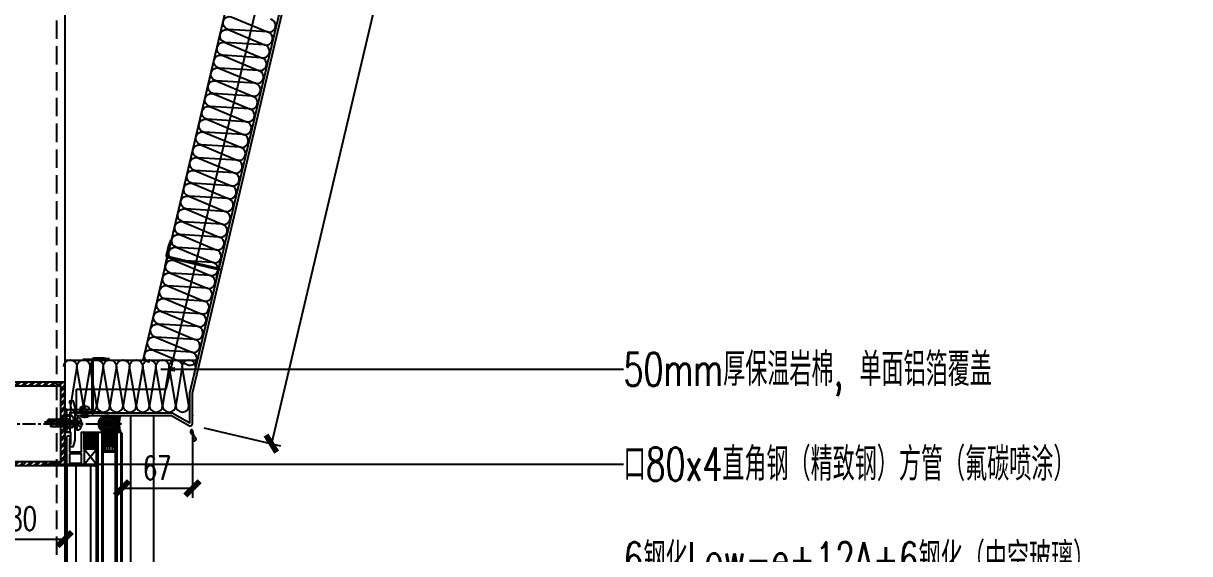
# Model space of a CAD drawing. Extents: x -160106 to 966792, y -663931 to 1550022.
# Drawn here: x -41185 to -40078, y -85866 to -85363 of the extents above; entities that cross this region are included whole.
import ezdxf
from ezdxf.enums import TextEntityAlignment as Align
from ezdxf.xclip import XClip

# ---------------------------------------------------------------- set-up
doc = ezdxf.new("R2010")
doc.units = 0
for name, pattern in [('AUSGEZOGEN', [0]), ('CENTER', [2, 1.25, -0.25, 0.25, -0.25]), ('ZN-CENTER', [2, 1.25, -0.25, 0.25, -0.25]), ('ZN-DASH', [0.35, 0.25, -0.1])]:
    doc.linetypes.add(name, pattern=pattern)
for name, color, linetype in [('!ZN1-填充-8', 8, 'Continuous'), ('!ZN3-玻璃幕墙-4', 4, 'Continuous'), ('!ZN3-铝板幕墙-3', 3, 'Continuous'), ('!ZN4-辅助材料-1', 1, 'Continuous'), ('!ZN4-配件-11', 11, 'Continuous'), ('!ZN5-钢材投影-40', 40, 'Continuous'), ('!ZN5-铝材投影-112', 112, 'Continuous'), ('!ZN5-铝材断面-6', 6, 'Continuous'), ('!ZN6-虚线-8', 8, 'ZN-DASH'), ('20剖面图$0$A-LIN-V', 9, 'Continuous'), ('2钢材断面', 2, 'Continuous'), ('A_Hatch', 8, 'Continuous'), ('DIM', 173, 'Continuous'), ('Fill', 8, 'Continuous'), ('TEXT', 7, 'Continuous'), ('ZX', 240, 'CENTER'), ('型材截面颜色', 253, 'Continuous')]:
    doc.layers.add(name, color=color, linetype=linetype)
for name, color, linetype, lineweight in [('0CABR-填充', 8, 'Continuous', 5), ('0CABR-密封材料、垫片', 195, 'Continuous', 9), ('0填充', 8, 'Continuous', 13)]:
    doc.layers.add(name, color=color, linetype=linetype, lineweight=lineweight)
doc.styles.add('DHTEXT-1', font='ROMANS.shx', dxfattribs={"width": 0.7, "bigfont": 'CHINESE.shx'})
doc.dimstyles.new('ZN9', dxfattribs={"dimscale": 9, "dimtxt": 2.5, "dimasz": 1.5, "dimexe": 1, "dimexo": 2, "dimgap": 0.9, "dimtad": 1, "dimdec": 0, "dimdsep": 46, "dimtxsty": 'DHTEXT-1', "dimblk": 'ARCHTICK', "dimcen": 2.5, "dimclrd": 173, "dimclre": 173, "dimclrt": 7, "dimazin": 2, "dimtfac": 1, "dimtix": 1, "dimtmove": 2, "dimatfit": 3, "dimfxl": 0, "dimarcsym": 0})

# ---------------------------------------------------------------- blocks, each defined once
blk = doc.blocks.new('20250822090122')
at = {"layer": 'A_Hatch'}
h = blk.add_hatch(dxfattribs=at)
h.set_pattern_fill('ANSI32', color=256)
h.set_pattern_definition([(45, (-80, -40), (-3.3676, 3.3676), []), (45, (-77.755, -40), (-3.3676, 3.3676), [])])
h.paths.add_polyline_path([(0, 40), (-80, 40), (-80, -40), (0, -40)])
h.paths.add_polyline_path([(-4, 36), (-4, -36), (-76, -36), (-76, 36)], flags=16)
at = {"layer": '2钢材断面'}
for points in [[(-80, 40), (0, 40), (0, -40), (-80, -40)], [(-76, 36), (-4, 36), (-4, -36), (-76, -36)]]:
    blk.add_lwpolyline(points, close=True, dxfattribs=at)
blk = doc.blocks.new('*U3028')
at = {"layer": '!ZN1-填充-8'}
h = blk.add_hatch(dxfattribs=at)
h.set_pattern_fill('ANSI37', color=256, scale=0.5, style=0)
h.set_pattern_definition([(45, (6, -9e-16), (-1.12253, 1.12253), []), (135, (6, -9e-16), (-1.12253, -1.12253), [])])
h.paths.add_polyline_path([(0, 5), (0, 19), (1, 18), (14, 18), (14, 17.7), (12, 15.7), (12, 8.3), (14, 6.2), (14, 6), (1, 6)])
h = blk.add_hatch(dxfattribs=at)
h.set_pattern_fill('DOTS', color=8, style=0)
h.set_pattern_definition([(0, (6, -9e-16), (0.79375, 1.5875), [0, -1.5875])])
h.paths.add_polyline_path([(13, 15.3), (13, 8.7), (14.4, 7.2), (17.8, 7.2), (17.8, 16.7), (14.4, 16.7)])
for points in [[(18.8, 18), (14, 18), (14, 17.7), (18.8, 17.7)], [(18.8, 6.2), (14, 6.2), (14, 6), (18.8, 6)]]:
    blk.add_hatch(color=256, dxfattribs=at).paths.add_polyline_path(points)
for p, q in [((0, 23), (729.5, 23)), ((0, 19), (729.5, 19)), ((0, 5), (729.5, 5)), ((0, 1), (729.5, 1))]:
    blk.add_line(p, q, dxfattribs=at)
at = {"layer": '!ZN3-玻璃幕墙-4'}
for points in [[(729.5, 24), (1, 24), (0, 23), (0, 19), (1, 18), (729.5, 18)], [(729.5, 6), (1, 6), (0, 5), (0, 1), (1, 0), (729.5, 0)]]:
    blk.add_lwpolyline(points, dxfattribs=at)
at = {"layer": '!ZN4-辅助材料-1'}
for points in [[(0, 5), (0, 19), (1, 18), (14, 18), (14, 17.7), (12, 15.7), (12, 8.3), (12, 8.3), (14, 6.2), (14, 6), (1, 6), (0, 5)], [(12, 15.7), (12, 8.3), (14, 6.2), (19, 6.2), (19, 17.7), (14, 17.7)], [(13, 15.3), (13, 8.7), (14.4, 7.2), (17.8, 7.2), (17.8, 16.7), (14.4, 16.7)], [(18.8, 18), (14, 18), (14, 17.7), (18.8, 17.7)], [(18.8, 6.2), (14, 6.2), (14, 6), (18.8, 6)]]:
    blk.add_lwpolyline(points, close=True, dxfattribs=at)
blk.add_lwpolyline([(18.4, 17.7), (18.4, 17.7), (14, 17.7), (12.1, 15.7), (12.1, 8.3), (14, 6.3), (18.4, 6.3), (18.4, 6.2), (18.4, 6.3)], dxfattribs=at)
at = {"layer": 'Defpoints', "color": 250}
for p in [(0, 24), (0, 18), (0, 6), (0, 0), (12, 6)]:
    blk.add_point(p, dxfattribs=at)
blk = doc.blocks.new('20230625105620')
at = {"layer": '0CABR-填充'}
h = blk.add_hatch(dxfattribs=at)
h.set_pattern_fill('ANSI38', color=256, scale=0.3, angle=90)
h.set_pattern_definition([(135, (669.6331, -11486.4539), (-0.67351921, -0.67351921), []), (225, (669.6331, -11486.4539), (-0.67351921, -2.02055763), [2.38125, -1.42875])])
h.paths.add_polyline_path([(-5.2, 3.7), (-5.2, 4.5), (-8.5, 4.5), (-8.5, 7.5), (-5.2, 7.5), (-5.2, 8.3), (-9.5, 8.3), (-9.5, 3.7)])
h = blk.add_hatch(dxfattribs=at)
h.set_pattern_fill('ANSI38', color=256, scale=0.3, angle=90)
h.set_pattern_definition([(135, (669.6331, -11486.4539), (-0.67351921, -0.67351921), []), (225, (669.6331, -11486.4539), (-0.67351921, -2.02055763), [2.38125, -1.42875])])
h.paths.add_polyline_path([(-5.2, 3.7), (-5.2, 4.5), (-8.5, 4.5), (-8.5, 7.5), (-5.2, 7.5), (-5.2, 8.3), (-9.5, 8.3), (-9.5, 3.7)])
h = blk.add_hatch(dxfattribs=at)
h.set_pattern_fill('ANSI38', color=256, scale=0.3, angle=90)
h.set_pattern_definition([(135, (669.6331, -11498.4539), (-0.67351921, -0.67351921), []), (225, (669.6331, -11498.4539), (-0.67351921, -2.02055763), [2.38125, -1.42875])])
h.paths.add_polyline_path([(-5.2, -8.3), (-5.2, -7.5), (-8.5, -7.5), (-8.5, -4.5), (-5.2, -4.5), (-5.2, -3.7), (-9.5, -3.7), (-9.5, -8.3)])
h = blk.add_hatch(dxfattribs=at)
h.set_pattern_fill('ANSI38', color=256, scale=0.3, angle=90)
h.set_pattern_definition([(135, (669.6331, -11498.4539), (-0.67351921, -0.67351921), []), (225, (669.6331, -11498.4539), (-0.67351921, -2.02055763), [2.38125, -1.42875])])
h.paths.add_polyline_path([(-5.2, -8.3), (-5.2, -7.5), (-8.5, -7.5), (-8.5, -4.5), (-5.2, -4.5), (-5.2, -3.7), (-9.5, -3.7), (-9.5, -8.3)])
at = {"layer": '!ZN4-辅助材料-1'}
for points in [[(-5.2, 3.7), (-5.2, 4.5), (-8.5, 4.5), (-8.5, 7.5), (-5.2, 7.5), (-5.2, 8.3), (-9.5, 8.3), (-9.5, 3.7), (-5.2, 3.7)], [(-5.2, -3.7), (-5.2, -4.5), (-8.5, -4.5), (-8.5, -7.5), (-5.2, -7.5), (-5.2, -8.3), (-9.5, -8.3), (-9.5, -3.7), (-5.2, -3.7)]]:
    blk.add_lwpolyline(points, dxfattribs=at)
at = {"layer": '!ZN5-铝材投影-112'}
blk.add_lwpolyline([(-4.5, 4), (-4.5, -4, -0.414214), (-5, -4.5), (-8, -4.5, 0.414214), (-8.5, -5), (-8.5, -7, 0.414214), (-8, -7.5), (-4.5, -7.5, -0.414214), (-4, -8), (-4, -19, -0.414214), (-4.5, -19.5, 0.414214), (-5, -20), (-5, -21.5), (-1.5, -21.5, 0.339454), (-1, -21.1), (0.5, -15.5), (0.5, -0.5), (0, 0), (0.5, 0.5), (0.5, 15.5), (-1, 21.1, 0.339454), (-1.5, 21.5), (-5, 21.5), (-5, 20, 0.414214), (-4.5, 19.5, -0.414214), (-4, 19), (-4, 8, -0.414214), (-4.5, 7.5), (-8, 7.5, 0.414214), (-8.5, 7), (-8.5, 5, 0.414214), (-8, 4.5), (-5, 4.5, -0.414214), (-4.5, 4)], format="xyb", close=True, dxfattribs=at)
at = {"layer": '0CABR-密封材料、垫片'}
for points in [[(-5.2, 3.7), (-5.2, 4.5), (-8.5, 4.5), (-8.5, 7.5), (-5.2, 7.5), (-5.2, 8.3), (-9.5, 8.3), (-9.5, 3.7), (-5.2, 3.7)], [(-5.2, -3.7), (-5.2, -4.5), (-8.5, -4.5), (-8.5, -7.5), (-5.2, -7.5), (-5.2, -8.3), (-9.5, -8.3), (-9.5, -3.7), (-5.2, -3.7)]]:
    blk.add_lwpolyline(points, dxfattribs=at)
blk = doc.blocks.new('*U3024')
at = {"color": 0, "linetype": 'ZN-CENTER', "ltscale": 3}
blk.add_line((-7.1, 0), (25.2, 0), dxfattribs=at)
at = {"linetype": 'ByBlock', "ltscale": 10}
for p, q in [((-6.2, 0.6), (-5, 0.6)), ((-5.5, 3.3), (-1.6, 0.2)), ((-5, 0.6), (-5, -0.6)), ((-3.1, 6), (-1.6, 6)), ((-2.4, 0.8), (-2.4, -0.8)), ((-1.6, -6), (-1.6, 6)), ((-1.6, -4.6), (-1.6, 4.6)), ((-1.6, 4.6), (0, 4.6)), ((0, 0), (-1.6, 0.6)), ((0, 4.6), (0, -4.6)), ((0, 3), (22.5, 3)), ((0, 2.5), (23, 2.5)), ((22.5, -3), (22.5, 3)), ((22.5, 3), (23.4, 2.1)), ((23.4, -2.1), (23.4, 2.1)), ((-5, -0.6), (-6.2, -0.6)), ((-5.5, -3.3), (-1.6, -0.2)), ((-3.1, -6), (-1.6, -6)), ((0, -0.8), (-1.6, -0.3)), ((0, -4.6), (-1.6, -4.6)), ((0, -2.5), (23, -2.5)), ((0, -3), (22.5, -3)), ((22.5, -3), (23.4, -2.1))]:
    blk.add_line(p, q, dxfattribs=at)
for centre, start, end in [((0.6, 0.3), 123.0516, 177.2303), ((0.6, -0.3), 182.7697, 236.9484)]:
    blk.add_arc(centre, 6.84, start, end, dxfattribs=at)
at = {"layer": 'Defpoints', "color": 0, "ltscale": 10, "style": 'DHTEXT-1', "width": 0.7}
blk.add_text('M6', height=1, rotation=90, dxfattribs=at).set_placement((-2.3, -2.7), align=Align.CENTER)
blk = doc.blocks.new('16胶缝')
at = {"layer": '!ZN1-填充-8', "ltscale": 0.1}
h = blk.add_hatch(dxfattribs=at)
h.set_pattern_fill('HONEY', color=256, scale=10, style=0)
h.set_pattern_definition([(5e-15, (-19679.56, -11324.3713), (1.875, 1.08253175), [1.25, -2.5]), (120, (-19679.56, -11324.3713), (-1.874999996, 1.082531757), [1.25, -2.5]), (60, (-19679.56, -11324.3713), (4e-09, 2.165063507), [-2.5, 1.25])])
edge = h.paths.add_edge_path()
edge.add_ellipse((8, 13.4), major_axis=(0, -8.15), ratio=0.981746, start_angle=0, end_angle=360)
h = blk.add_hatch(dxfattribs=at)
h.set_pattern_fill('ANSI36', color=256, scale=10, style=0)
h.set_pattern_definition([(45, (-19679.5754, -11324.3713), (0.66291261, 2.43067956), [3.125, -0.625, 0, -0.625])])
edge = h.paths.add_edge_path()
edge.add_ellipse((8, 13.4), major_axis=(0.87, 8.1), ratio=0.981332, start_angle=124.6263, end_angle=247.3977, ccw=False)
edge.add_arc((0, 10.2), 1.2, 269.9716, 324.4867, ccw=False)
edge.add_line((0, 9), (0, 0))
edge.add_arc((8, -24.9), 26.2, 432.2032, 467.7968, ccw=False)
edge.add_line((16, 0), (16, 9))
edge.add_arc((16, 10.2), 1.23, 216.5906, 269.6986, ccw=False)
at = {"layer": '!ZN4-辅助材料-1', "color": 1, "ltscale": 0.1}
blk.add_arc((8, -24.9), 26.2, 72.2032, 107.7968, dxfattribs=at)
blk.add_ellipse((8, 13.4), major_axis=(0, -8.15), ratio=0.981746, dxfattribs=at)
blk.add_point((8, 0), dxfattribs=at)
blk = doc.blocks.new('胶缝断面')
at = {"color": 7, "ltscale": 0.1, "extrusion": (0, 0, -1), "zscale": -1, "rotation": 180}
blk.add_blockref('16胶缝', (8, 0), dxfattribs=at)
blk = doc.blocks.new('20240131155736')
at = {"layer": '!ZN1-填充-8'}
h = blk.add_hatch(dxfattribs=at)
h.set_pattern_fill('ANSI36', color=256, scale=0.5, angle=270, style=0)
h.set_pattern_definition([(315, (4155.5162, -11794.8225), (1.54348152, -0.420949506), [1.984375, -0.396875, 0, -0.396875])])
h.paths.add_polyline_path([(-0.8, 0.7), (-0.8, -0.8), (1.3, -0.8), (1.3, 0.7)])
at = {"layer": '!ZN4-辅助材料-1', "linetype": 'AUSGEZOGEN'}
blk.add_line((-1.3, 0.7), (1.3, 0.7), dxfattribs=at)
blk = doc.blocks.new('20240131160147')
at = {"layer": '!ZN5-铝材断面-6'}
blk.add_lwpolyline([(-3.4, 1.2), (-3.4, 19.7), (-0.9, 19.7), (-0.9, -10.8), (9.1, -10.8), (9.1, -12.3), (-17.3, -12.3), (-17.3, 15.2, -0.414214), (-16.3, 16.2), (-15.1, 16.2, -0.414214), (-14.1, 15.2), (-14.1, 13.7), (-14.3, 13.7, 0.414214), (-14.8, 13.2), (-14.8, 1.2)], format="xyb", close=True, dxfattribs=at)
blk.add_lwpolyline([(-14.8, -0.8), (-14.8, -9.8), (-3.4, -9.8), (-3.4, -0.8)], close=True, dxfattribs=at)
at = {"layer": '!ZN1-填充-8', "ltscale": 50, "xscale": -1, "rotation": 180}
blk.add_blockref('20240131155736', (9.9, -11.5), dxfattribs=at)
blk = doc.blocks.new('20250822102610', base_point=(-89164.6, -87453.6))
at = {"layer": '!ZN1-填充-8'}
h = blk.add_hatch(dxfattribs=at)
h.set_pattern_fill('ANSI37', color=256, style=0)
h.set_pattern_definition([(45, (0, 0), (-1.122532015, 1.122532015), []), (135, (0, 0), (-1.122532015, -1.122532015), [])])
edge = h.paths.add_edge_path()
edge.add_line((-89165.1, -87423.1), (-89151.6, -87423.1))
edge.add_line((-89151.6, -87423.1), (-89152.6, -87424.1))
edge.add_line((-89152.6, -87424.1), (-89152.6, -87439.1))
edge.add_line((-89152.6, -87439.1), (-89164.6, -87439.1))
edge.add_line((-89164.6, -87439.1), (-89164.6, -87423.6))
edge.add_arc((-89165.1, -87423.6), 0.5, 359.9997, 450)
at = {"layer": '!ZN1-填充-8', "ltscale": 100}
for p, q in [((-89164.6, -87453.6), (-89152.6, -87439.1)), ((-89152.6, -87453.6), (-89164.6, -87439.1))]:
    blk.add_line(p, q, dxfattribs=at)
at = {"layer": '!ZN4-辅助材料-1', "linetype": 'AUSGEZOGEN'}
blk.add_lwpolyline([(-89165.1, -87423.1), (-89151.6, -87423.1), (-89152.6, -87424.1), (-89152.6, -87439.1), (-89164.6, -87439.1), (-89164.6, -87423.6, 0.414215), (-89165.1, -87423.1), (-89165.1, -87423.1)], format="xyb", dxfattribs=at)
blk.add_lwpolyline([(-89152.6, -87439.1), (-89164.6, -87439.1), (-89164.6, -87442.1)], dxfattribs=at)
blk.add_lwpolyline([(-89164.6, -87439.1), (-89164.6, -87453.6), (-89152.6, -87453.6), (-89152.6, -87439.1)], close=True, dxfattribs=at)
blk = doc.blocks.new('20250822103338', base_point=(-89182.6, -87455.1))
at = {"layer": '0填充'}
h = blk.add_hatch(dxfattribs=at)
h.set_pattern_fill('ANSI38', color=256, angle=360, style=0)
h.set_pattern_definition([(45, (0, 0), (-1.122532015, 1.122532015), []), (135, (0, 0), (-3.367596045, 1.122532015), [3.96875, -2.38125])])
h.paths.add_polyline_path([(-89182.6, -87453.1), (-89180.6, -87453.1), (-89180.6, -87427.6), (-89182.6, -87427.6)])
at = {"layer": '型材截面颜色', "ltscale": 60}
h = blk.add_hatch(dxfattribs=at)
h.set_pattern_fill('ANSI36', color=256, scale=0.3, angle=90)
h.set_pattern_definition([(135, (0, 0), (-0.9260889125, 0.2525697034), [1.190625, -0.238125, 0, -0.238125])])
h.paths.add_polyline_path([(-89182.6, -87455.1), (-89182.6, -87453.1), (-89180.6, -87453.1), (-89180.6, -87455.1)])
at = {"layer": '!ZN4-辅助材料-1'}
for points in [[(-89180.6, -87427.6), (-89182.6, -87427.6), (-89182.6, -87453.1), (-89180.6, -87453.1)], [(-89182.6, -87455.1), (-89182.6, -87453.1), (-89180.6, -87453.1), (-89180.6, -87455.1)]]:
    blk.add_lwpolyline(points, close=True, dxfattribs=at)
at = {"layer": '0CABR-密封材料、垫片'}
blk.add_lwpolyline([(-89180.6, -87427.6), (-89182.6, -87427.6), (-89182.6, -87455.1), (-89180.6, -87455.1)], close=True, dxfattribs=at)
blk = doc.blocks.new('20250822103828')
at = {"layer": '!ZN4-辅助材料-1', "ltscale": 100}
for name, p in [('20250822103338', (0, 0)), ('20250822102610', (18.4, 1.5))]:
    blk.add_blockref(name, p, dxfattribs=at)
at = {"layer": '!ZN6-虚线-8', "ltscale": 50}
blk.add_blockref('20240131160147', (19.3, 12.3), dxfattribs=at)
blk = doc.blocks.new('*U2074')
at = {"color": 0, "linetype": 'CENTER', "ltscale": 3}
blk.add_line((10, 0), (-2.5, 0), dxfattribs=at)
at = {"linetype": 'ByBlock', "lineweight": -2, "ltscale": 10}
for p, q in [((-1.2, -3), (-1.2, 3)), ((0, 4.2), (0, -4.2)), ((5.5, 2), (0, 2)), ((5.5, 2.5), (5.5, -2.5)), ((5.5, -2), (0, -2))]:
    blk.add_line(p, q, dxfattribs=at)
for centre, radius, start, end in [((4.4, 0), 5.96, 160.395, 199.605), ((0, 3), 1.2, 90, 180), ((7, 2.5), 1.5, 348.448, 180), ((16.2, 0), 8, 164.3308, 195.6692), ((6.2, 0), 2.67, 323.2266, 36.7843), ((0, -3), 1.2, 180, 270), ((7, -2.5), 1.5, 180, 11.552)]:
    blk.add_arc(centre, radius, start, end, dxfattribs=at)
at = {"layer": 'Defpoints', "color": 0, "ltscale": 10, "style": 'DHTEXT-1', "width": 0.7}
blk.add_text('D4', height=1, rotation=90, dxfattribs=at).set_placement((7.4, -1.8), align=Align.CENTER)
blk = doc.blocks.new('*U2279')
at = {"linetype": 'ByBlock', "ltscale": 15}
for points in [[(-0.5, 50.6), (-9, 50.6), (-9, 50), (-0.6, 50)], [(0.6, 50), (9, 50), (9, 50.6), (1.2, 50.6)]]:
    blk.add_lwpolyline(points, dxfattribs=at)
blk.add_lwpolyline([(0.6, 0.6), (0.6, 50, -0.414214), (1.2, 50.6), (10.9, 50.6), (14.3, 51.2), (10.9, 51.8), (1.2, 51.8, 0.414214), (-0.6, 50), (-0.6, 0.6)], format="xyb", dxfattribs=at)
at = {"color": 0, "linetype": 'ZN-CENTER', "ltscale": 6}
blk.add_lwpolyline([(16.1, 51.2), (1.2, 51.2, 0.414214), (0, 50), (0, -1.8)], format="xyb", dxfattribs=at)
at = {"linetype": 'ByBlock', "ltscale": 15}
blk.add_lwpolyline([(-9, 0.6), (-9, 0), (9, 0), (9, 0.6)], close=True, dxfattribs=at)
blk = doc.blocks.new('*U3023')
at = {"color": 0, "linetype": 'CENTER', "ltscale": 3}
blk.add_line((24, 0), (-5.9, 0), dxfattribs=at)
at = {"linetype": 'ByBlock', "ltscale": 10}
for p, q in [((0, 2.1), (14.3, 2.1)), ((1.4, 2.7), (2.2, -2.7)), ((3.2, 2.7), (4, -2.7)), ((5, 2.7), (5.8, -2.7)), ((6.8, 2.7), (7.6, -2.7)), ((8.6, 2.7), (9.4, -2.7)), ((10.4, 2.7), (11.2, -2.7)), ((12.2, 2.7), (13, -2.7)), ((14.3, -2.1), (0, -2.1))]:
    blk.add_line(p, q, dxfattribs=at)
blk.add_lwpolyline([(-3.9, 1, -0.137385), (-2.1, 5.5), (0, 5.5), (0, -5.5), (-2.1, -5.5, -0.137385), (-3.9, -1), (-3, -1), (-3, 1)], format="xyb", close=True, dxfattribs=at)
for points in [[(1.8, -2.1), (1, 2.1), (1.4, 2.7), (1.8, 2.1), (2.6, -2.1), (2.2, -2.7)], [(3.6, -2.1), (2.8, 2.1), (3.2, 2.7), (3.6, 2.1), (4.4, -2.1), (4, -2.7)], [(5.4, -2.1), (4.6, 2.1), (5, 2.7), (5.4, 2.1), (6.2, -2.1), (5.8, -2.7)], [(7.2, -2.1), (6.4, 2.1), (6.8, 2.7), (7.2, 2.1), (8, -2.1), (7.6, -2.7)], [(9, -2.1), (8.2, 2.1), (8.6, 2.7), (9, 2.1), (9.8, -2.1), (9.4, -2.7)], [(10.8, -2.1), (10, 2.1), (10.4, 2.7), (10.8, 2.1), (11.6, -2.1), (11.2, -2.7)], [(12.6, -2.1), (11.8, 2.1), (12.2, 2.7), (12.6, 2.1), (13.4, -2.1), (13, -2.7)]]:
    blk.add_lwpolyline(points, close=True, dxfattribs=at)
for points in [[(14.3, -2.1, -0.414214), (14.4, -2.2), (14.4, -2.3), (20.2, -2.3), (22, -0.3), (22, 0.3), (20.2, 2.3), (14.4, 2.3), (14.4, 2.2, -0.414214), (14.3, 2.1)], [(16.5, -2.3), (16.4, -1.2), (15.8, -1.5, -0.530462), (15, -1.2), (14.8, 0.1, -0.651316), (15.5, 0.5), (16, 0.2), (16.8, 0.7), (22, -0.3, -0.201226), (20.2, 2.3)]]:
    blk.add_lwpolyline(points, format="xyb", dxfattribs=at)
at = {"layer": 'Defpoints', "color": 0, "ltscale": 10, "style": 'DHTEXT-1', "width": 0.7}
blk.add_text('5.5', height=1, rotation=90, dxfattribs=at).set_placement((-0.5, -1.4), align=Align.CENTER)
blk = doc.blocks.new('20180416.09092401')
at = {"layer": '!ZN4-辅助材料-1', "color": 145}
for centre, radius, start, end in [((5.1, -9.5), 3.93, 140.0495, 186.0703), ((2.6, -9.9), 1.35, 182.8889, 295.6987), ((2.9, -9.8), 1.25, 155.4041, 236.1311), ((2.2, -7.1), 0.08, 350.823, 137.7216), ((4.1, -7.2), 1.84, 175.7812, 243.5577), ((2.1, -9.9), 1.61, 309.5965, 21.7891), ((2.9, -9.6), 0.8, 21.7891, 60.8756), ((8.2, -15.7), 4.91, 140.0495, 186.0703), ((5, -16.2), 1.69, 182.8889, 295.6987), ((5.4, -16), 1.56, 155.4041, 236.1311), ((4.5, -12.6), 0.1, 350.823, 137.7216), ((6.9, -12.8), 2.3, 175.7812, 243.5577), ((4.5, -16.1), 2.01, 309.5965, 21.7891), ((5.4, -15.7), 1, 21.7891, 60.8756)]:
    blk.add_arc(centre, radius, start, end, dxfattribs=at)
blk = doc.blocks.new('20250911162422')
at = {"layer": '!ZN1-填充-8'}
h = blk.add_hatch(dxfattribs=at)
h.set_pattern_fill('NET3', color=256, scale=0.4, angle=90, style=0)
h.set_pattern_definition([(90, (37744.6259, -12974.597), (-1.27, -1e-17), []), (150, (37744.6259, -12974.597), (-0.635, -1.099852263), []), (210, (37744.6259, -12974.597), (0.635, -1.099852263), [])])
h.paths.add_polyline_path([(-2252.5, 6005.5), (-2254.5, 6005.5), (-2254.5, 5984), (-2252.5, 5984)])
at = {"layer": '!ZN3-铝板幕墙-3'}
for p, q in [((-2158, 6025), (771.7, 18439)), ((-2135.7, 6021.5), (794.2, 18436.5)), ((-2133.2, 6021.2), (797.4, 18439)), ((-2243.1, 6025), (-2158, 6025))]:
    blk.add_line(p, q, dxfattribs=at)
at = {"layer": '!ZN3-铝板幕墙-3', "ltscale": 1000}
blk.add_line((-2243.1, 6000), (-2243.1, 6025), dxfattribs=at)
at = {"layer": '!ZN3-铝板幕墙-3'}
for points in [[(-2159.2, 6002.5), (-2152.5, 6002.5), (-2135.7, 5992.9), (-2135.7, 6021.6)], [(-2243.1, 6002.5), (-2152.5, 6002.5)], [(-2243.1, 6000), (-2153.2, 6000)]]:
    blk.add_lwpolyline(points, dxfattribs=at)
blk.add_lwpolyline([(-2159.2, 6000), (-2153.2, 6000), (-2136.1, 5990.2, 0.557537), (-2133.2, 5992), (-2133.2, 5992), (-2133.2, 6021.3)], format="xyb", dxfattribs=at)
at = {"layer": '!ZN4-辅助材料-1', "ltscale": 5}
blk.add_lwpolyline([(-2252.5, 6005.5), (-2254.5, 6005.5), (-2254.5, 5984), (-2252.5, 5984)], close=True, dxfattribs=at)
at = {"layer": '!ZN5-钢材投影-40', "ltscale": 0.3}
blk.add_line((-2253.8, 8580.1), (-2254.5, 5254.5), dxfattribs=at)
at = {"layer": '!ZN5-铝材投影-112'}
for p, q in [((-2192.1, 6000), (-2192.1, 5254.5)), ((-2170.1, 6000), (-2170.1, 5254.5)), ((-2252.5, 5952), (-2252.5, 5254.5)), ((-2244, 5952), (-2244, 5254.5)), ((-2230.1, 5952), (-2230.1, 5254.5))]:
    blk.add_line(p, q, dxfattribs=at)
blk.add_lwpolyline([(-2252.5, 5984), (-2252.5, 6005.5), (-2227.5, 6005.5), (-2227.5, 6002.5), (-2249.5, 6002.5), (-2249.5, 5984)], close=True, dxfattribs=at)
at = {"layer": '!ZN5-铝材断面-6'}
blk.add_point((-2133.2, 6000), dxfattribs=at)
at = {"layer": '!ZN6-虚线-8', "color": 8, "linetype": 'ZN-DASH', "ltscale": 70}
blk.add_line((-2261.8, 8580.1), (-2262.5, 5254.5), dxfattribs=at)
at = {"color": 6, "ltscale": 10}
for p, q in [((-3940.5, 15902.5), (-1.2, 15902.5)), ((-3940.5, 15900), (-1.2, 15900))]:
    blk.add_line(p, q, dxfattribs=at)
at = {"layer": '20剖面图$0$A-LIN-V'}
blk.add_line((38.3, 15800), (-5372.1, 15800), dxfattribs=at)
at = {"layer": 'Fill'}
for points in [[(-2179.8, 6052.5), (-1567.3, 8647.7)], [(-2254.3, 6052.5), (-2128.4, 6052.5)]]:
    blk.add_lwpolyline(points, dxfattribs=at)
for points in [[(-2174, 6050.1, -1), (-2171.1, 6062.3), (-2136.5, 6047.8, 1), (-2133.7, 6059.9), (-2171.1, 6062.3, -1), (-2168.2, 6074.4), (-2133.7, 6059.9, 1), (-2130.8, 6072.1), (-2168.2, 6074.4, -1), (-2165.4, 6086.6), (-2130.8, 6072.1, 1), (-2127.9, 6084.3), (-2165.4, 6086.6, -1), (-2162.5, 6098.8), (-2127.9, 6084.3, 1), (-2125, 6096.4), (-2162.5, 6098.8, -1), (-2159.6, 6110.9), (-2125, 6096.4, 1), (-2122.2, 6108.6), (-2159.6, 6110.9, -1), (-2156.8, 6123.1), (-2122.2, 6108.6, 1), (-2119.3, 6120.8), (-2156.8, 6123.1, -1), (-2153.9, 6135.2), (-2119.3, 6120.8, 1), (-2116.4, 6132.9), (-2153.9, 6135.2, -1), (-2151, 6147.4), (-2116.4, 6132.9, 1), (-2113.6, 6145.1), (-2151, 6147.4, -1), (-2148.1, 6159.6), (-2113.6, 6145.1, 1), (-2110.7, 6157.3), (-2148.1, 6159.6, -1), (-2145.3, 6171.7), (-2110.7, 6157.3, 1), (-2107.8, 6169.4), (-2145.3, 6171.7, -1), (-2142.4, 6183.9), (-2107.8, 6169.4, 1), (-2104.9, 6181.6), (-2142.4, 6183.9, -1), (-2139.5, 6196.1), (-2104.9, 6181.6, 1), (-2102.1, 6193.7), (-2139.5, 6196.1, -1), (-2136.7, 6208.2), (-2102.1, 6193.7, 1), (-2099.2, 6205.9), (-2136.7, 6208.2, -1), (-2133.8, 6220.4), (-2099.2, 6205.9, 1), (-2096.3, 6218.1), (-2133.8, 6220.4, -1), (-2130.9, 6232.6), (-2096.3, 6218.1, 1), (-2093.5, 6230.2), (-2130.9, 6232.6, -1), (-2128, 6244.7), (-2093.5, 6230.2, 1), (-2090.6, 6242.4), (-2128, 6244.7, -1), (-2125.2, 6256.9), (-2090.6, 6242.4, 1), (-2087.7, 6254.6), (-2125.2, 6256.9, -1), (-2122.3, 6269.1), (-2087.7, 6254.6, 1), (-2084.9, 6266.7), (-2122.3, 6269.1, -1), (-2119.4, 6281.2), (-2084.9, 6266.7, 1), (-2082, 6278.9), (-2119.4, 6281.2, -1), (-2116.6, 6293.4), (-2082, 6278.9, 1), (-2079.1, 6291.1), (-2116.6, 6293.4, -1), (-2113.7, 6305.6), (-2079.1, 6291.1, 1), (-2076.2, 6303.2), (-2113.7, 6305.6, -1), (-2110.8, 6317.7), (-2076.2, 6303.2, 1), (-2073.4, 6315.4), (-2110.8, 6317.7, -1), (-2108, 6329.9), (-2073.4, 6315.4, 1), (-2070.5, 6327.6), (-2108, 6329.9, -1), (-2105.1, 6342.1), (-2070.5, 6327.6, 1), (-2067.6, 6339.7), (-2105.1, 6342.1, -1), (-2102.2, 6354.2), (-2067.6, 6339.7, 1), (-2064.8, 6351.9), (-2102.2, 6354.2, -1), (-2099.3, 6366.4), (-2064.8, 6351.9, 1), (-2061.9, 6364.1), (-2099.3, 6366.4, -1), (-2096.5, 6378.6), (-2061.9, 6364.1, 1), (-2059, 6376.2)], [(-2255.3, 6046.4, -1), (-2242.8, 6046.4), (-2249, 6009.4, 1), (-2236.5, 6009.4), (-2242.8, 6046.4, -1), (-2230.3, 6046.4), (-2236.5, 6009.4, 1), (-2224, 6009.4), (-2230.3, 6046.4, -1), (-2217.8, 6046.4), (-2224, 6009.4, 1), (-2211.5, 6009.4), (-2217.8, 6046.4, -1), (-2205.3, 6046.4), (-2211.5, 6009.4, 1), (-2199, 6009.4), (-2205.3, 6046.4, -1), (-2192.8, 6046.4), (-2199, 6009.4, 1), (-2186.5, 6009.4), (-2192.8, 6046.4, -1), (-2180.3, 6046.4), (-2186.5, 6009.4, 1), (-2174, 6009.4), (-2180.3, 6046.4, -1), (-2167.8, 6046.4), (-2174, 6009.4, 1), (-2161.5, 6009.4), (-2167.8, 6046.4, -1), (-2155.3, 6046.4), (-2161.5, 6009.4, 1), (-2149, 6009.4), (-2155.3, 6046.4, -1), (-2142.8, 6046.4), (-2149, 6009.4, 1), (-2136.5, 6009.4), (-2142.8, 6046.4, -1), (-2130.3, 6046.4), (-2131.6, 6038.9)], [(-2130.1, 6045.1), (-2130.3, 6046.4, -0.176502), (-2128.9, 6050.4)]]:
    blk.add_lwpolyline(points, format="xyb", dxfattribs=at)
at = {"layer": 'ZX', "ltscale": 10}
blk.add_line((-2334.5, 5992), (-2200.1, 5992), dxfattribs=at)
at = {"layer": '!ZN3-玻璃幕墙-4', "xscale": -1.000000000000002, "rotation": 90}
blk.add_blockref('*U3028', (-2200.1, 5984), dxfattribs=at)
at = {"layer": '!ZN3-玻璃幕墙-4'}
blk.add_blockref('20180416.09092401', (-2136.2, 5993.7), dxfattribs=at)
at = {"layer": '!ZN4-辅助材料-1', "rotation": 270}
blk.add_blockref('胶缝断面', (-2201.1, 5992), dxfattribs=at)
at = {"layer": '!ZN4-辅助材料-1', "ltscale": 100}
blk.add_blockref('20250822103828', (-2254.5, 5952), dxfattribs=at)
at = {"layer": '!ZN4-配件-11', "color": 1}
for name, p, rotation in [('*U2279', (-2108, 6138.9), 76.72116374612558), ('*U3024', (-2244.5, 5992), 180)]:
    blk.add_blockref(name, p, dxfattribs=dict(at, rotation=rotation))
blk.add_blockref('*U2279', (-2228, 6002.5), dxfattribs=at)
at = {"layer": '!ZN4-配件-11', "color": 1, "xscale": -1, "rotation": 270}
blk.add_blockref('*U2074', (-2235.5, 6000), dxfattribs=at)
at = {"layer": '!ZN4-配件-11', "color": 1, "xscale": -1}
blk.add_blockref('*U3023', (-2249.5, 5994), dxfattribs=at)
at = {"layer": '!ZN5-铝材断面-6', "ltscale": 100}
blk.add_blockref('20250822090122', (-2254.5, 5992), dxfattribs=at)
at = {"layer": '0CABR-填充', "ltscale": 20}
blk.add_blockref('20230625105620', (-2245, 5992), dxfattribs=at)
blk = doc.blocks.new('_ArchTick')
at = {"color": 0, "linetype": 'ByBlock', "const_width": 0.4}
blk.add_lwpolyline([(-0.5, -0.5), (0.5, 0.5)], dxfattribs=at)
blk = doc.blocks.new('*D2980')
at = {"layer": 'Defpoints', "color": 0, "ltscale": 90, "transparency": 16777216}
for p in [(-41024.7, -85731.5), (-41091.6, -85752.1), (-41024.7, -85804.3)]:
    blk.add_point(p, dxfattribs=at)
at = {"layer": 'DIM', "color": 173, "linetype": 'ByBlock', "lineweight": -2, "ltscale": 90, "transparency": 16777216}
for p, q in [((-41024.7, -85749.5), (-41024.7, -85813.3)), ((-41091.6, -85770.1), (-41091.6, -85813.3)), ((-41091.6, -85804.3), (-41024.7, -85804.3))]:
    blk.add_line(p, q, dxfattribs=at)
at = {"layer": 'DIM', "color": 173, "lineweight": -2, "ltscale": 90, "transparency": 16777216, "xscale": 13.5, "yscale": 13.5, "zscale": 13.5, "rotation": 180}
blk.add_blockref('_ArchTick', (-41091.6, -85804.3), dxfattribs=at)
at = {"layer": 'DIM', "color": 173, "lineweight": -2, "ltscale": 90, "transparency": 16777216, "xscale": 13.5, "yscale": 13.5, "zscale": 13.5}
blk.add_blockref('_ArchTick', (-41024.7, -85804.3), dxfattribs=at)
at = {"layer": 'DIM', "color": 7, "ltscale": 90, "transparency": 16777216, "insert": (-41058.2, -85784.9), "char_height": 22.5, "attachment_point": 5, "style": 'DHTEXT-1'}
blk.add_mtext('67', dxfattribs=at)
blk = doc.blocks.new('*D2982')
at = {"layer": 'Defpoints', "color": 0, "ltscale": 90, "transparency": 16777216}
for p in [(-41226, -85783.1), (-41145.9, -85783.1), (-41145.9, -85852.5)]:
    blk.add_point(p, dxfattribs=at)
at = {"layer": 'DIM', "color": 173, "linetype": 'ByBlock', "lineweight": -2, "ltscale": 90, "transparency": 16777216}
for p, q in [((-41226, -85801.1), (-41226, -85861.5)), ((-41145.9, -85801.1), (-41145.9, -85861.5)), ((-41226, -85852.5), (-41145.9, -85852.5))]:
    blk.add_line(p, q, dxfattribs=at)
at = {"layer": 'DIM', "color": 173, "lineweight": -2, "ltscale": 90, "transparency": 16777216, "xscale": 13.5, "yscale": 13.5, "zscale": 13.5, "rotation": 180}
blk.add_blockref('_ArchTick', (-41226, -85852.5), dxfattribs=at)
at = {"layer": 'DIM', "color": 173, "lineweight": -2, "ltscale": 90, "transparency": 16777216, "xscale": 13.5, "yscale": 13.5, "zscale": 13.5}
blk.add_blockref('_ArchTick', (-41145.9, -85852.5), dxfattribs=at)
at = {"layer": 'DIM', "color": 7, "ltscale": 90, "transparency": 16777216, "insert": (-41185.9, -85833.1), "char_height": 22.5, "attachment_point": 5, "style": 'DHTEXT-1'}
blk.add_mtext('80', dxfattribs=at)
blk = doc.blocks.new('*D2984')
at = {"layer": 'Defpoints', "color": 0, "ltscale": 90, "transparency": 16777216}
for p in [(-40402, -83075.1), (-41031.5, -85742.7), (-40949.8, -85761.9)]:
    blk.add_point(p, dxfattribs=at)
at = {"layer": 'DIM', "color": 173, "linetype": 'ByBlock', "lineweight": -2, "ltscale": 90, "transparency": 16777216}
for p, q in [((-40384.5, -83079.2), (-40311.5, -83096.4)), ((-40320.3, -83094.4), (-40949.8, -85761.9)), ((-41014, -85746.8), (-40941.1, -85764))]:
    blk.add_line(p, q, dxfattribs=at)
at = {"layer": 'DIM', "color": 173, "lineweight": -2, "ltscale": 90, "transparency": 16777216, "xscale": 13.5, "yscale": 13.5, "zscale": 13.5}
for p, rotation in [((-40320.3, -83094.4), 76.72116374612558), ((-40949.8, -85761.9), 256.7211637461256)]:
    blk.add_blockref('_ArchTick', p, dxfattribs=dict(at, rotation=rotation))
at = {"layer": 'DIM', "color": 7, "ltscale": 90, "transparency": 16777216, "insert": (-40653.9, -84423.7), "char_height": 22.5, "attachment_point": 5, "rotation": 76.7212, "style": 'DHTEXT-1'}
blk.add_mtext('2741', dxfattribs=at)

msp = doc.modelspace()

# ---------------------------------------------------------------- block references
at = {"ltscale": 100}
ref = msp.add_blockref('20250911162422', (-38891.53, -91735.1), dxfattribs=at)
XClip(ref).set_block_clipping_path([(-2642.7646733541, 5752.193232259), (-1150.5523255454, 9333.3919109109)])
ref = msp.add_blockref('20250911162422', (-37563, -101413.89), dxfattribs=at)
XClip(ref).set_block_clipping_path([(-707.5583296459, 14655.2594950696), (387.8619593782, 16488.0939963564)])

# ---------------------------------------------------------------- next in the draw order: texts
at = {"layer": 'TEXT', "ltscale": 90, "style": 'DHTEXT-1', "width": 0.7}
for s, p in [('50mm厚保温岩棉, 单面铝箔覆盖', (-40615.41, -85691.34)), ('口80x4直角钢（精致钢）方管（氟碳喷涂）', (-40615.41, -85781.34)), ('6钢化Low-e+12A+6钢化（中空玻璃）', (-40615.41, -85871.34))]:
    msp.add_text(s, height=31.5, dxfattribs=at).set_placement(p, align=Align.MIDDLE_LEFT)

# ---------------------------------------------------------------- next in the draw order: dimensions: what is measured, and where the dimension line sits
at = {"layer": 'DIM', "ltscale": 90}
dim = msp.add_aligned_dim(p1=(-40401.97, -83075.1), p2=(-41031.51, -85742.67), distance=83.93, dimstyle='ZN9', dxfattribs=at)
dim.commit()
dim.dimension.update_dxf_attribs({"geometry": '*D2984', "text_midpoint": (-40653.89, -84423.72)})
for base, p1, p2, picture, middle in [((-41024.73, -85804.29), (-41091.59, -85752.1), (-41024.73, -85731.51), '*D2980', (-41058.16, -85784.94)), ((-41145.86, -85852.48), (-41225.99, -85783.1), (-41145.86, -85783.15), '*D2982', (-41185.93, -85833.13))]:
    dim = msp.add_linear_dim(base=base, p1=p1, p2=p2, dimstyle='ZN9', dxfattribs=at)
    dim.commit()
    dim.dimension.update_dxf_attribs({"geometry": picture, "text_midpoint": middle})

# ---------------------------------------------------------------- next in the draw order: leaders
at = {"layer": 'DIM'}
for points in [[(-41054.64, -85691.34), (-40878.71, -85691.34), (-40615.41, -85691.34)], [(-41166.73, -85781.34), (-40878.71, -85781.34), (-40615.41, -85781.34)]]:
    msp.add_leader(points, dimstyle='ZN9', dxfattribs=at)

doc.saveas('drawing.dxf')
